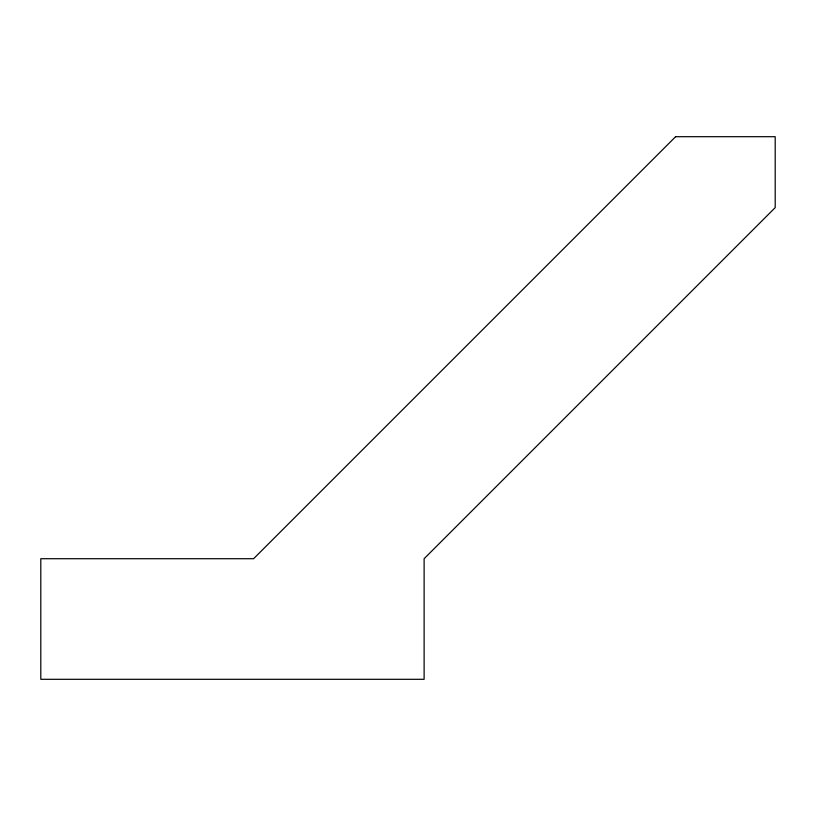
<?xml version="1.0" encoding="UTF-8"?>
<svg xmlns="http://www.w3.org/2000/svg" width="816" height="816" viewBox="0 0 816 816"><rect width="100%" height="100%" fill="white"/><g stroke="black" fill="none" stroke-linecap="round" stroke-linejoin="round"><path stroke-width="1.22" d="M675.607 136.7L253.592 558.715L40.8 558.715L40.8 679.3L424.116 679.3L424.116 558.715L775.2 207.631L775.2 136.7L675.607 136.7"/></g></svg>
